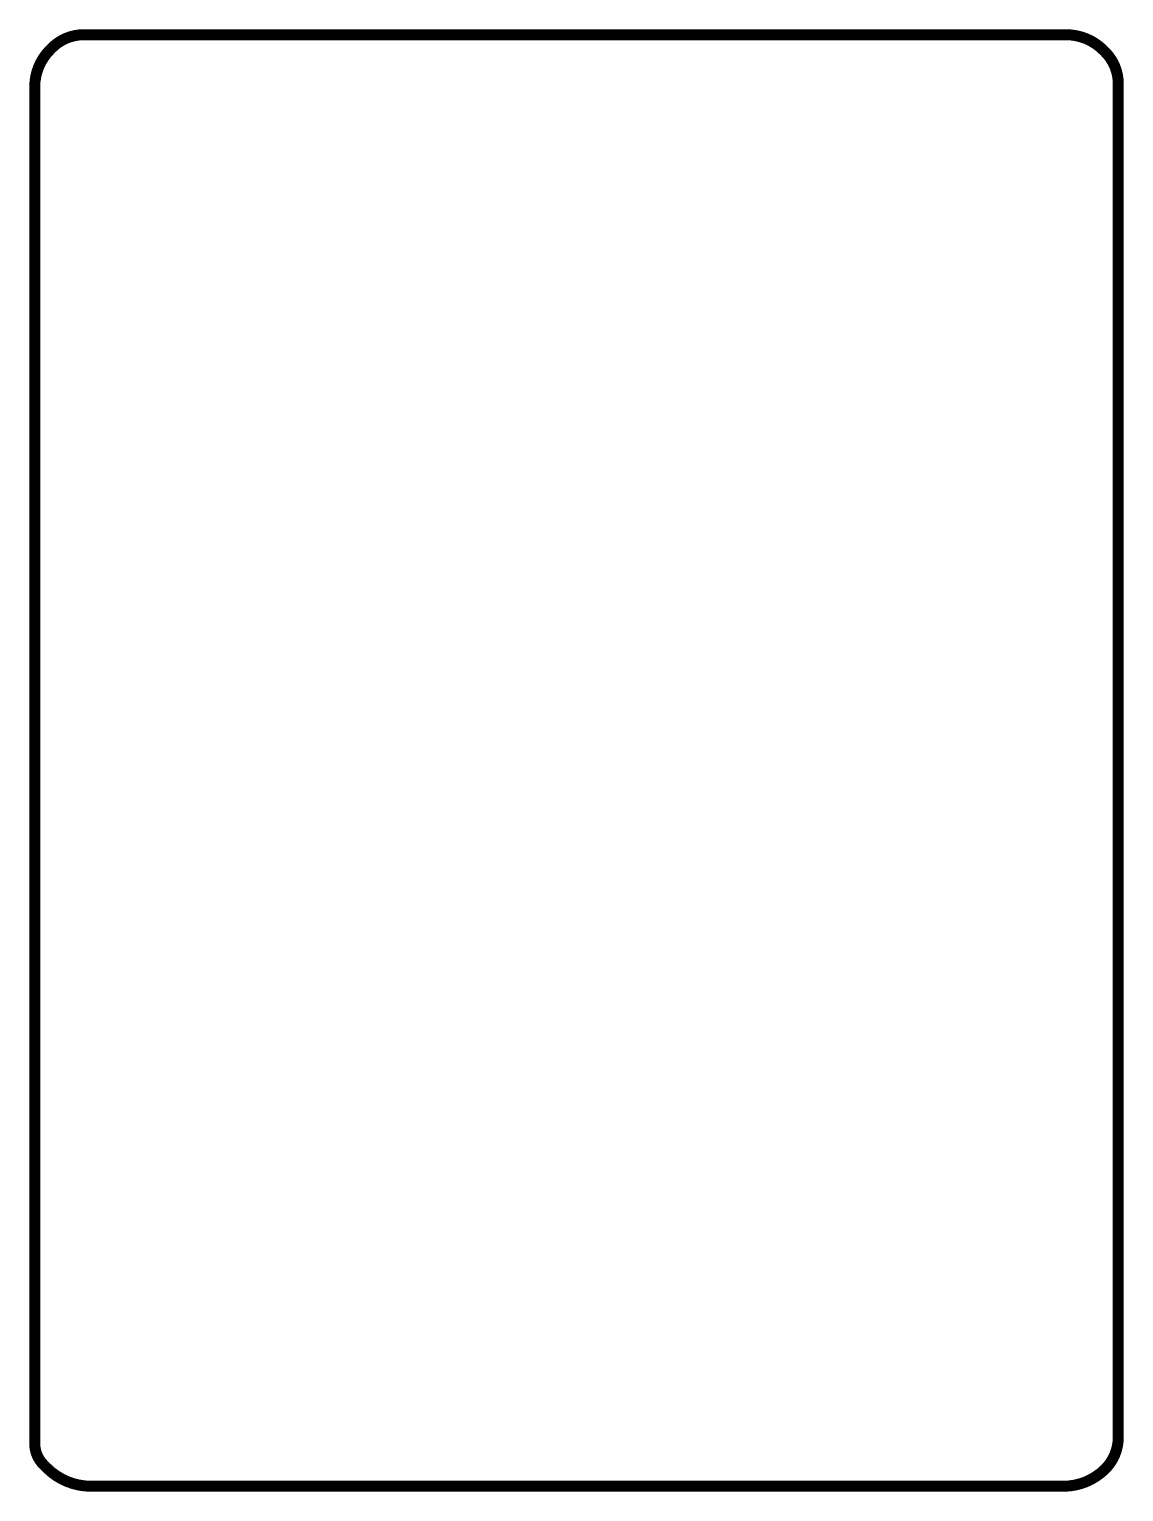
# Model space of a CAD drawing. Header units: millimetres. Extents: x 225 to 632, y 90 to 298.
# Drawn here: x 511.05 to 536.3, y 182.55 to 216.3 of the extents above; entities that cross this region are included whole.
import ezdxf

# ---------------------------------------------------------------- set-up
doc = ezdxf.new("R2010")
doc.units = ezdxf.units.MM
doc.layers.add('Mechanical4', color=56, linetype='Continuous')

msp = doc.modelspace()

# ---------------------------------------------------------------- linework, layer by layer
at = {"layer": 'Mechanical4', "const_width": 0.254}
for points in [[(511.575, 215.875, -0.198912), (512.299, 216.175)], [(534.975, 216.175, -0.198912), (535.829, 215.821)], [(511.175, 214.975, -0.198912), (511.529, 215.829)], [(535.875, 215.775, -0.198912), (536.175, 215.051)], [(511.375, 183.175, -0.198912), (511.175, 183.658)], [(536.175, 183.799, -0.198912), (535.875, 183.075)], [(512.475, 182.675, -0.198912), (511.451, 183.099)], [(535.875, 183.075, -0.198912), (534.909, 182.675)]]:
    msp.add_lwpolyline(points, format="xyb", dxfattribs=at)
for points in [[(512.299, 216.175), (534.975, 216.175)], [(511.529, 215.829), (511.575, 215.875)], [(535.829, 215.821), (535.875, 215.775)], [(511.175, 183.658), (511.175, 214.975)], [(536.175, 183.799), (536.175, 215.051)], [(511.375, 183.175), (511.451, 183.099)], [(512.475, 182.675), (534.909, 182.675)]]:
    msp.add_lwpolyline(points, dxfattribs=at)
at = {"layer": 'Mechanical4', "const_width": 0.127}
for points in [[(512.236, 216.175, 1), (512.363, 216.175, 1)], [(512.236, 216.175, 1), (512.363, 216.175, 1)], [(534.912, 216.175, 1), (535.039, 216.175, 1)], [(534.912, 216.175, 1), (535.039, 216.175, 1)], [(511.465, 215.829, 1), (511.592, 215.829, 1)], [(511.465, 215.829, 1), (511.592, 215.829, 1)], [(511.511, 215.875, 1), (511.638, 215.875, 1)], [(511.511, 215.875, 1), (511.638, 215.875, 1)], [(535.765, 215.821, 1), (535.892, 215.821, 1)], [(535.765, 215.821, 1), (535.892, 215.821, 1)], [(535.812, 215.775, 1), (535.939, 215.775, 1)], [(535.812, 215.775, 1), (535.939, 215.775, 1)], [(511.111, 214.975, 1), (511.238, 214.975, 1)], [(511.111, 214.975, 1), (511.238, 214.975, 1)], [(536.112, 215.051, 1), (536.239, 215.051, 1)], [(536.112, 215.051, 1), (536.239, 215.051, 1)], [(511.111, 183.658, 1), (511.238, 183.658, 1)], [(511.111, 183.658, 1), (511.238, 183.658, 1)], [(536.112, 183.799, 1), (536.239, 183.799, 1)], [(536.112, 183.799, 1), (536.239, 183.799, 1)], [(511.311, 183.175, 1), (511.438, 183.175, 1)], [(511.311, 183.175, 1), (511.438, 183.175, 1)], [(511.387, 183.099, 1), (511.514, 183.099, 1)], [(511.387, 183.099, 1), (511.514, 183.099, 1)], [(535.812, 183.075, 1), (535.939, 183.075, 1)], [(535.812, 183.075, 1), (535.939, 183.075, 1)], [(512.411, 182.675, 1), (512.538, 182.675, 1)], [(512.411, 182.675, 1), (512.538, 182.675, 1)], [(534.846, 182.675, 1), (534.973, 182.675, 1)], [(534.846, 182.675, 1), (534.973, 182.675, 1)]]:
    msp.add_lwpolyline(points, format="xyb", close=True, dxfattribs=at)

doc.saveas('drawing.dxf')
